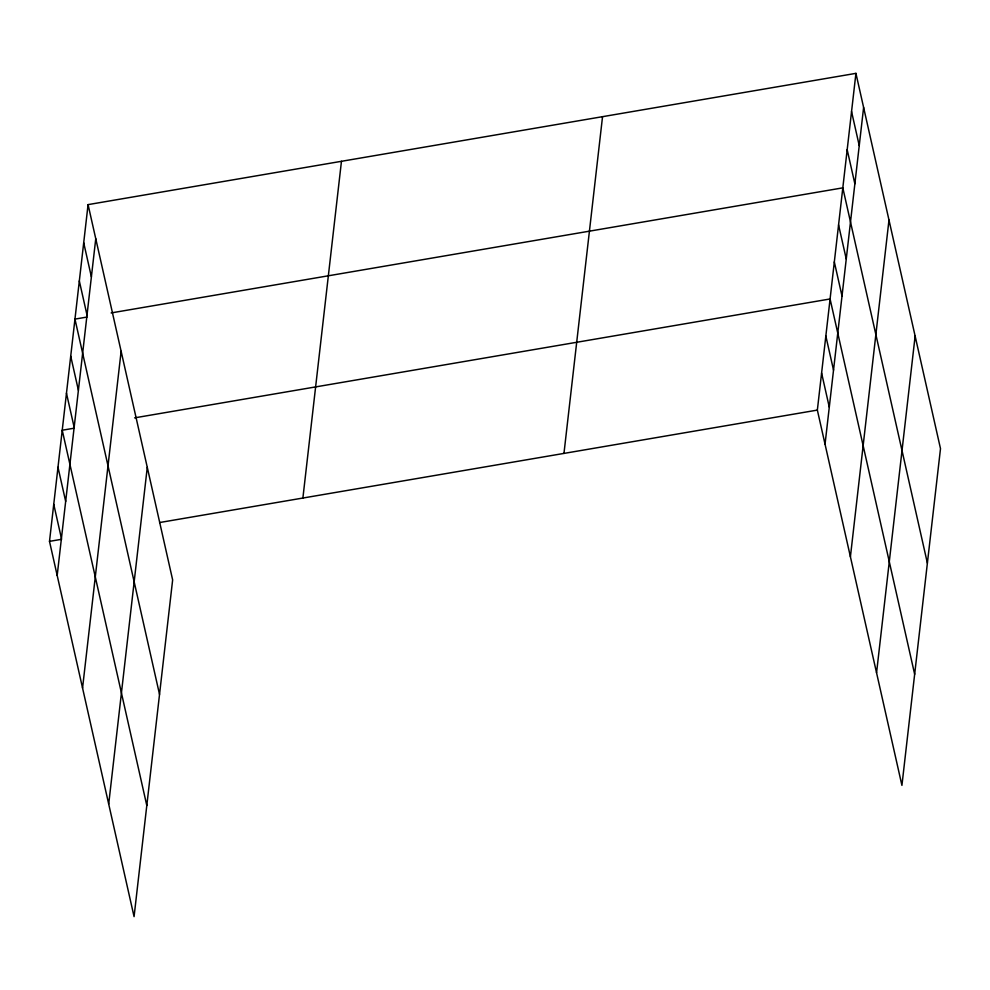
<?xml version="1.0" encoding="UTF-8"?>
<svg xmlns="http://www.w3.org/2000/svg" width="990" height="990" viewBox="0 0 990 990"><rect width="100%" height="100%" fill="white"/><g stroke="black" fill="none" stroke-linecap="round" stroke-linejoin="round"><path stroke-width="1.49" d="M88.073 204.621L172.644 579.905L134.071 916.641L49.5 541.357L88.073 204.621L855.929 73.359L940.5 448.643L901.927 785.379L817.356 410.095L855.929 73.359M57.185 575.462L95.758 238.726M82.554 688.05L121.126 351.314M108.702 804.053L147.275 467.317M302.89 498.044L341.463 161.296M563.966 453.408L602.539 116.672M825.041 444.201L863.614 107.465M850.41 556.788L888.983 220.052M876.558 672.792L915.131 336.055M87.021 317.048L74.955 319.114L159.526 694.398M111.152 312.927L842.812 187.853L927.383 563.137M74.299 428.175L62.234 430.229L146.805 805.526M134.628 417.854L830.078 298.968L914.661 674.264M49.5 541.357L61.566 539.303M159.6 522.534L817.356 410.095M851.548 111.524L859.246 145.629M847.18 149.688L854.865 183.794M838.567 224.891L846.252 258.996M834.323 261.929L842.007 296.035M825.846 336.018L833.53 370.124M821.601 373.057L829.286 407.162M83.705 242.785L91.389 276.891M79.324 280.95L87.009 315.055M70.711 356.153L78.396 390.258M66.466 393.191L74.151 427.296M57.989 467.28L65.674 501.386M53.745 504.318L61.43 538.424"/></g></svg>
